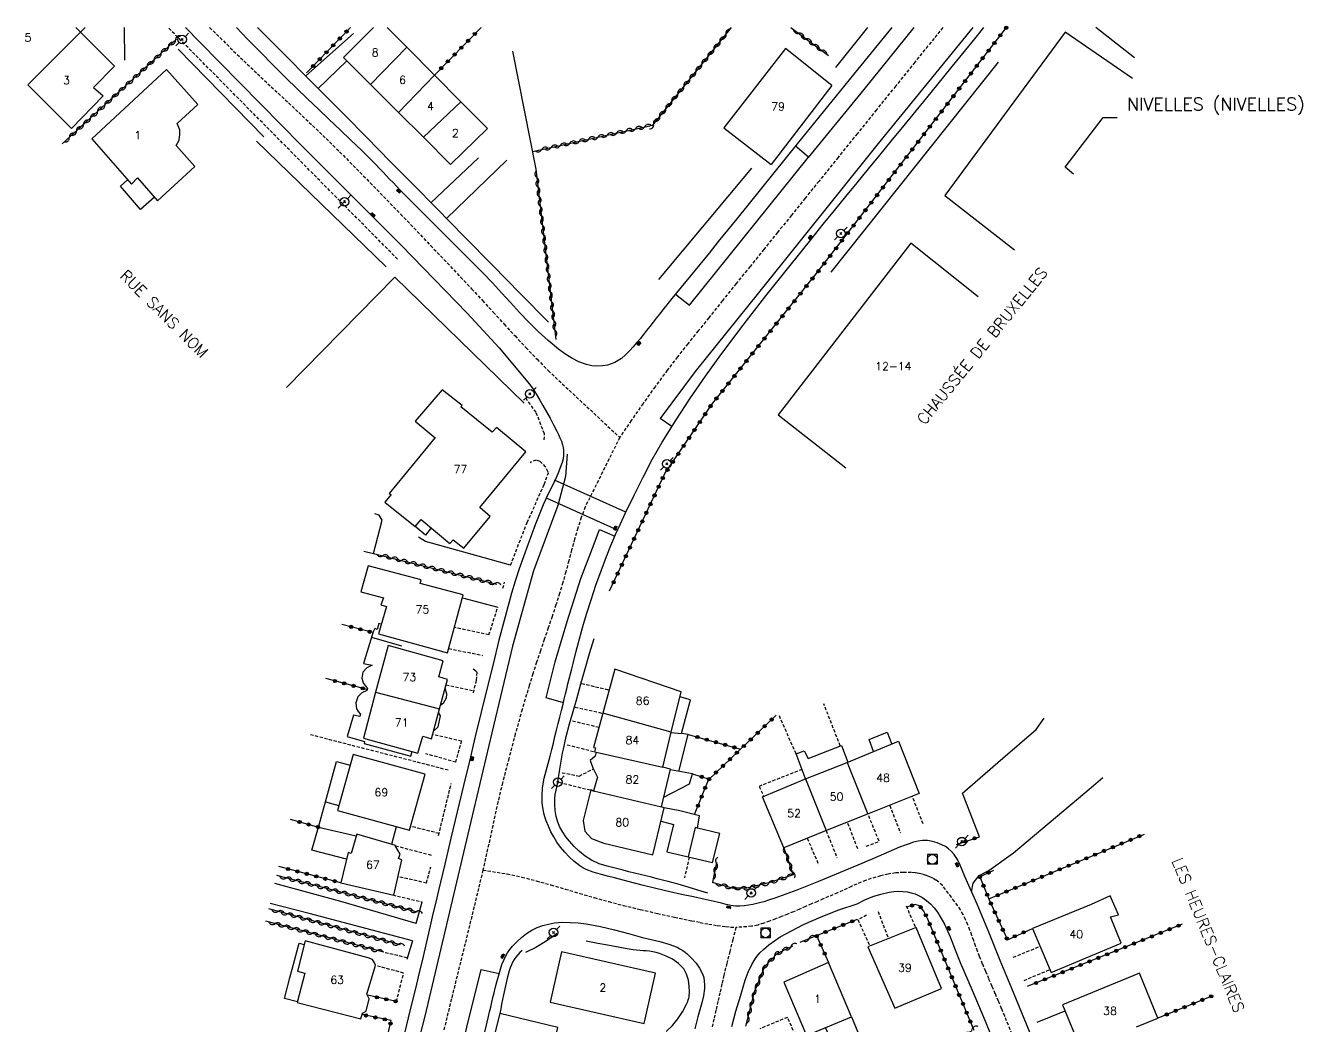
# Model space of a CAD drawing. Header units: millimetres. Extents: x 146998 to 148001, y 143000 to 144001.
# Drawn here: x 147286.3 to 147485.8, y 143844 to 144000.3 of the extents above; entities that cross this region are included whole.
import ezdxf
from ezdxf.enums import TextEntityAlignment as Align

# ---------------------------------------------------------------- set-up
doc = ezdxf.new("R2010")
doc.units = ezdxf.units.MM
doc.linetypes.add('DASHED', pattern=[0.75, 0.5, -0.25])
doc.layers.get('0').update_dxf_attribs({"linetype": 'CONTINUOUS'})
for name, color, linetype in [('W0001', 6, 'DASHED'), ('W0006', 2, 'CONTINUOUS'), ('W0014', 7, 'CONTINUOUS'), ('W0017', 7, 'CONTINUOUS'), ('W0020', 2, 'CONTINUOUS'), ('W0021', 2, 'CONTINUOUS'), ('W0101', 7, 'CONTINUOUS'), ('W0104', 1, 'CONTINUOUS'), ('W0112', 1, 'DASHED'), ('W0300', 7, 'CONTINUOUS'), ('W0303', 7, 'CONTINUOUS'), ('W0310', 3, 'CONTINUOUS'), ('W0323', 7, 'CONTINUOUS'), ('W0333', 7, 'CONTINUOUS'), ('W0401', 7, 'CONTINUOUS'), ('W0420', 7, 'CONTINUOUS'), ('W0473', 7, 'CONTINUOUS'), ('W0980', 7, 'CONTINUOUS'), ('W0989', 7, 'CONTINUOUS'), ('W0991', 7, 'CONTINUOUS'), ('W1102', 7, 'CONTINUOUS')]:
    doc.layers.add(name, color=color, linetype=linetype)
doc.styles.get("Standard").update_dxf_attribs({"font": 'romans.shx', "width": 0.85})

# ---------------------------------------------------------------- blocks, each defined once
blk = doc.blocks.new('T473')
for p, q in [((-0.166667, 0.166667), (0.166667, -0.166667)), ((-0.166667, -0.166667), (0.166667, 0.166667)), ((0.500001, 0.500001), (1.000002, 1.000002)), ((-1.000002, -1.000002), (-0.500001, -0.500001))]:
    blk.add_line(p, q)
blk.add_ellipse((0, 0), major_axis=(0.471405, 0.471405), ratio=1, start_param=5.4977871438, end_param=11.780972451)
blk = doc.blocks.new('T401')
for p, q in [((-0.3, 0.3), (0, 0.3)), ((-0.3, -0.25), (-0.3, 0.3)), ((-0.3, 0.15), (0, 0.15)), ((-0.3, 0), (0, 0)), ((0, 0.3), (0, -0.25)), ((-0.3, -0.15), (0, -0.15)), ((-0.3, -0.25), (-0.3, -0.3)), ((-0.3, -0.3), (0, -0.3)), ((0, -0.3), (0, -0.25))]:
    blk.add_line(p, q)
blk = doc.blocks.new('T420')
for p, q in [((0.75, 0.75), (-0.75, 0.75)), ((-0.75, 0.75), (-0.75, -0.75)), ((0.75, 0.75), (0.75, -0.75)), ((0.75, -0.75), (-0.75, -0.75))]:
    blk.add_line(p, q)
blk.add_ellipse((0, 0), major_axis=(-0.53, 0.53), ratio=1, start_param=3.926991, end_param=10.210176)
blk = doc.blocks.new('t323o')
at = {"color": 0, "linetype": 'Continuous'}
for radius in [0.25, 0.15]:
    blk.add_circle((0, 0), radius, dxfattribs=at)
blk = doc.blocks.new('t310o')
at = {"color": 0, "linetype": 'Continuous'}
for centre, start, end in [((-0.5, 0.38), 216.8699, 323.1304), ((0.5, -0.37), 36.8699, 143.1303)]:
    blk.add_arc(centre, 0.625, start, end, dxfattribs=at)

msp = doc.modelspace()

# ---------------------------------------------------------------- linework, layer by layer
at = {"layer": 'W0001'}
for points in [[(147315.08, 144000), (147318.29, 143996.85), (147320.41, 143994.8), (147322.55, 143992.77), (147324.7, 143990.75), (147326.86, 143988.73), (147329.01, 143986.72), (147331.16, 143984.69), (147333.28, 143982.65), (147335.39, 143980.58), (147340.18, 143975.76), (147344.91, 143970.87), (147349.6, 143965.95), (147354.29, 143961.02), (147356, 143959.2), (147357.71, 143957.36), (147359.4, 143955.52), (147361.09, 143953.67), (147362.79, 143951.83), (147364.5, 143950), (147366.23, 143948.19), (147367.99, 143946.41), (147379.15, 143935.97)], [(147429.63, 144000), (147428.26, 143998.3), (147425.27, 143994.58), (147422.27, 143990.87), (147419.27, 143987.15), (147416.28, 143983.44), (147413.28, 143979.72), (147410.29, 143976.01), (147408.13, 143973.34), (147405.98, 143970.67), (147403.82, 143968.01), (147401.67, 143965.34), (147399.51, 143962.68), (147397.36, 143960.01), (147395.21, 143957.34), (147393.07, 143954.66), (147391.43, 143952.63), (147389.8, 143950.6), (147388.18, 143948.56), (147386.59, 143946.49), (147384.68, 143943.9), (147382.8, 143941.28), (147380.96, 143938.64), (147379.15, 143935.97)], [(147379.15, 143935.97), (147373.76, 143925.13), (147373.15, 143923.47), (147372.6, 143921.8), (147372.1, 143920.11), (147371.64, 143918.4), (147371.19, 143916.7), (147370.73, 143915), (147370.26, 143913.31), (147369.76, 143911.62), (147369.18, 143909.82), (147368.59, 143908.02), (147367.98, 143906.23), (147367.37, 143904.44), (147366.76, 143902.65), (147366.16, 143900.86), (147365.58, 143899.06), (147365.02, 143897.25), (147363.9, 143893.47), (147362.84, 143889.67), (147361.82, 143885.85), (147360.84, 143882.03), (147360.31, 143879.82), (147359.8, 143877.61), (147359.32, 143875.39), (147358.84, 143873.17), (147357.77, 143868.4)], [(147357.77, 143868.4), (147357.08, 143865.52), (147356.39, 143862.64), (147355.69, 143859.76), (147354.98, 143856.89), (147354.27, 143854.02), (147353.56, 143851.14), (147352.85, 143848.27), (147352.15, 143845.39), (147351.68, 143843.45)], [(147357.77, 143868.4), (147361.54, 143867.82), (147363.84, 143867.3), (147366.12, 143866.72), (147368.39, 143866.09), (147370.65, 143865.44), (147372.9, 143864.77), (147375.16, 143864.11), (147377.43, 143863.48), (147379.71, 143862.89), (147382.37, 143862.25), (147385.04, 143861.63), (147387.72, 143861.05), (147390.4, 143860.5), (147391.72, 143860.23), (147393.05, 143859.96), (147394.39, 143859.74), (147395.74, 143859.58), (147397.32, 143859.43), (147396.83, 143857.57), (147396.35, 143855.71), (147395.88, 143853.84), (147395.42, 143851.98), (147395.1, 143850.61), (147394.79, 143849.24), (147394.48, 143847.87), (147394.17, 143846.5), (147393.87, 143845.13), (147393.57, 143843.75)], [(147440.45, 143842.77), (147439.31, 143845.59), (147438.83, 143846.75), (147438.34, 143847.92), (147437.84, 143849.08), (147437.34, 143850.24), (147436.84, 143851.4), (147436.35, 143852.57), (147435.86, 143853.73), (147435.37, 143854.9), (147435.05, 143855.72), (147434.75, 143856.55), (147434.46, 143857.38), (147434.17, 143858.21), (147433.87, 143859.04), (147433.55, 143859.86), (147433.19, 143860.67), (147432.8, 143861.47), (147432.39, 143862.17), (147431.94, 143862.85), (147431.46, 143863.51), (147430.97, 143864.16), (147430.52, 143864.77), (147430.06, 143865.39), (147429.56, 143865.98), (147429, 143866.52), (147428.54, 143866.85), (147428.05, 143867.13), (147427.54, 143867.37), (147427.02, 143867.58), (147426.45, 143867.76), (147425.88, 143867.89), (147425.3, 143867.99), (147424.71, 143868.04), (147423.49, 143868.04), (147422.28, 143867.95), (147421.08, 143867.78), (147419.89, 143867.52), (147417.58, 143866.79), (147415.35, 143865.86), (147413.16, 143864.85), (147410.96, 143863.89), (147410.03, 143863.5), (147409.1, 143863.11), (147408.17, 143862.7), (147407.24, 143862.3), (147406.31, 143861.9), (147405.37, 143861.51), (147404.43, 143861.14), (147403.48, 143860.78), (147402.57, 143860.44), (147401.65, 143860.11), (147400.71, 143859.82), (147399.75, 143859.62), (147397.32, 143859.43)]]:
    msp.add_lwpolyline(points, dxfattribs=at)
at = {"layer": 'W0006'}
for points in [[(147434.33, 144000), (147419.53, 143981.88), (147400.82, 143958.55), (147390.96, 143946.26), (147385.47, 143938.95)], [(147425.09, 144000), (147417.32, 143990.33), (147408.59, 143979.7)], [(147385.47, 143938.97), (147387.28, 143937.71)], [(147370.92, 143933.38), (147370.66, 143929.88), (147369.48, 143925.36), (147365.69, 143915.12), (147362.38, 143903.35), (147359.19, 143889.85), (147355.4, 143873.99), (147351.19, 143856.18), (147348.71, 143845.6), (147345.41, 143832.9), (147342.39, 143822.93), (147338.5, 143812.53), (147334.52, 143803.47), (147327.6, 143790.14), (147317.12, 143772.77), (147307.64, 143757.06), (147300.54, 143745.11), (147292.72, 143731.6)], [(147353.52, 143825.02), (147350.78, 143825.84), (147357.5, 143852.87)], [(147357.5, 143852.87), (147360.3, 143852.23)]]:
    msp.add_lwpolyline(points, dxfattribs=at)
at = {"layer": 'W0014'}
for points in [[(147311.29, 144000), (147313.51, 143997.75), (147316.69, 143994.53), (147319.86, 143991.31), (147323.03, 143988.08), (147326.21, 143984.86), (147329.39, 143981.65), (147332.57, 143978.43), (147334.13, 143976.87), (147335.69, 143975.32), (147337.26, 143973.77), (147338.82, 143972.22), (147340.39, 143970.66), (147341.94, 143969.1), (147343.49, 143967.53), (147345.03, 143965.95), (147350.16, 143960.67), (147355.32, 143955.4), (147360.34, 143949.98), (147365.05, 143944.29), (147365.62, 143943.49), (147366.16, 143942.66), (147366.66, 143941.82), (147367.16, 143940.97), (147367.73, 143939.98), (147368.28, 143938.98), (147368.81, 143937.97), (147369.32, 143936.95), (147369.57, 143936.43), (147369.82, 143935.91), (147370.05, 143935.37), (147370.22, 143934.82), (147370.31, 143934.42), (147370.37, 143934.02), (147370.39, 143933.62), (147370.38, 143933.22), (147370.29, 143932.64), (147370.14, 143932.08), (147369.95, 143931.53), (147369.75, 143930.98), (147369.47, 143930.27), (147369.17, 143929.58), (147368.84, 143928.89), (147368.51, 143928.2), (147368.17, 143927.52), (147367.83, 143926.84), (147367.51, 143926.15), (147367.2, 143925.45), (147366.56, 143923.9), (147365.94, 143922.33), (147365.35, 143920.76), (147364.77, 143919.18), (147364.11, 143917.31), (147363.46, 143915.43), (147362.84, 143913.55), (147362.26, 143911.65), (147361.23, 143907.98), (147360.27, 143904.29), (147359.36, 143900.58), (147358.44, 143896.89), (147357.5, 143893.07), (147356.58, 143889.25), (147355.66, 143885.43), (147354.75, 143881.6), (147353.76, 143877.51), (147352.78, 143873.41), (147351.8, 143869.31), (147350.83, 143865.21), (147350.4, 143863.38), (147349.97, 143861.55), (147349.55, 143859.72), (147349.12, 143857.88), (147348.69, 143856.05), (147348.26, 143854.22), (147347.83, 143852.39), (147347.39, 143850.56), (147346.12, 143845.31), (147344.84, 143840.06)], [(147421.69, 144000), (147416.37, 143993.48), (147406.89, 143981.82), (147397.44, 143970.12), (147396, 143968.34), (147394.56, 143966.56), (147393.11, 143964.78), (147391.66, 143963.01), (147390.21, 143961.23), (147388.76, 143959.46), (147387.32, 143957.68), (147385.88, 143955.89), (147385.37, 143955.25), (147384.86, 143954.61), (147384.36, 143953.96), (147383.86, 143953.31), (147383.36, 143952.67), (147382.85, 143952.03), (147382.33, 143951.39), (147381.79, 143950.77), (147381.24, 143950.13), (147380.67, 143949.48), (147380.07, 143948.86), (147379.41, 143948.31), (147378.91, 143947.98), (147378.39, 143947.69), (147377.84, 143947.45), (147377.26, 143947.28), (147376.44, 143947.15), (147375.6, 143947.12), (147374.77, 143947.18), (147373.96, 143947.35), (147372.76, 143947.77), (147371.65, 143948.35), (147370.59, 143949.04), (147369.59, 143949.77), (147367.96, 143951.09), (147366.41, 143952.5), (147364.93, 143953.97), (147363.49, 143955.5), (147362.1, 143957.04), (147360.7, 143958.58), (147359.29, 143960.11), (147357.84, 143961.61), (147356.22, 143963.24), (147354.58, 143964.87), (147352.95, 143966.49), (147351.31, 143968.12), (147349.68, 143969.75), (147348.05, 143971.38), (147346.43, 143973.01), (147344.81, 143974.66), (147344.27, 143975.22), (147343.73, 143975.78), (147343.2, 143976.34), (147342.66, 143976.91), (147342.13, 143977.47), (147341.59, 143978.03), (147341.05, 143978.59), (147340.5, 143979.15), (147338.84, 143980.79), (147337.16, 143982.41), (147335.47, 143984.02), (147333.77, 143985.63), (147332.07, 143987.23), (147330.37, 143988.84), (147328.69, 143990.46), (147327.02, 143992.1), (147325, 143994.11), (147323, 143996.15), (147321.01, 143998.19), (147319.26, 144000)], [(147368, 143953.98), (147363.63, 143958.43), (147359.26, 143962.87), (147354.89, 143967.31), (147350.52, 143971.76), (147346.91, 143975.42), (147343.31, 143979.08), (147339.7, 143982.75), (147336.08, 143986.4), (147333.95, 143988.55), (147331.82, 143990.7), (147329.69, 143992.84), (147327.56, 143994.98), (147325.43, 143997.12), (147323.29, 143999.27), (147322.56, 144000)], [(147369.33, 143872.77), (147368.84, 143873.57), (147368.41, 143874.4), (147368.01, 143875.25), (147367.67, 143876.12), (147367.47, 143876.71), (147367.31, 143877.3), (147367.18, 143877.9), (147367.09, 143878.51), (147367.06, 143878.89), (147367.04, 143879.28), (147367.03, 143879.66), (147367.03, 143880.05), (147367.05, 143880.43), (147367.07, 143880.82), (147367.11, 143881.2), (147367.15, 143881.58), (147367.36, 143882.75), (147367.65, 143883.91), (147367.97, 143885.06), (147368.28, 143886.2), (147368.53, 143887.22), (147368.78, 143888.24), (147369.03, 143889.25), (147369.29, 143890.26), (147369.54, 143891.28), (147369.79, 143892.29), (147370.05, 143893.31), (147370.3, 143894.32), (147370.49, 143895.11), (147370.69, 143895.91), (147370.88, 143896.7), (147371.07, 143897.49), (147371.26, 143898.28), (147371.46, 143899.07), (147371.66, 143899.86), (147371.86, 143900.65), (147372.36, 143902.58), (147372.86, 143904.51), (147373.38, 143906.44), (147373.94, 143908.35), (147374.67, 143910.63), (147375.43, 143912.9), (147376.24, 143915.16), (147377.09, 143917.4), (147377.78, 143919.11), (147378.51, 143920.82), (147379.26, 143922.5), (147380.04, 143924.18), (147381.4, 143926.98), (147382.79, 143929.77), (147384.24, 143932.53), (147385.79, 143935.24), (147387.95, 143938.74), (147390.22, 143942.17), (147392.57, 143945.54), (147394.96, 143948.88), (147398.42, 143953.52), (147401.98, 143958.07), (147405.59, 143962.58), (147409.21, 143967.09), (147410.96, 143969.27), (147412.72, 143971.44), (147414.49, 143973.6), (147416.27, 143975.76), (147418.04, 143977.92), (147419.82, 143980.08), (147421.59, 143982.24), (147423.36, 143984.4), (147427.13, 143989.02), (147430.9, 143993.63), (147434.66, 143998.25), (147436.07, 144000)], [(147392.92, 143864.81), (147391.38, 143865.28), (147389.83, 143865.74), (147388.28, 143866.18), (147386.73, 143866.61), (147385.85, 143866.84), (147384.98, 143867.06), (147384.1, 143867.27), (147383.22, 143867.48), (147382.34, 143867.69), (147381.46, 143867.91), (147380.59, 143868.13), (147379.71, 143868.37), (147378.46, 143868.69), (147377.19, 143869), (147375.93, 143869.39), (147374.73, 143869.94), (147373.76, 143870.56), (147372.87, 143871.28), (147372.05, 143872.08), (147371.28, 143872.93), (147370.74, 143873.6), (147370.24, 143874.32), (147369.8, 143875.08), (147369.46, 143875.89), (147369.22, 143876.78), (147369.08, 143877.7), (147369.03, 143878.62), (147369.03, 143879.54), (147369.09, 143880.22), (147369.21, 143880.9), (147369.36, 143881.56), (147369.5, 143882.23), (147369.6, 143882.87), (147369.7, 143883.5), (147369.8, 143884.14), (147369.9, 143884.77), (147370, 143885.41), (147370.11, 143886.04), (147370.22, 143886.67), (147370.35, 143887.3), (147370.81, 143889.28), (147371.33, 143891.23), (147371.88, 143893.19), (147372.43, 143895.14), (147373.09, 143897.5), (147373.76, 143899.86), (147374.45, 143902.22), (147375.15, 143904.58)], [(147443.53, 143842.32), (147441.97, 143846.1), (147440.4, 143849.89), (147438.6, 143854.28), (147436.81, 143858.68), (147434.99, 143863.07), (147433.08, 143867.42), (147432.72, 143868.29), (147432.36, 143869.17), (147431.95, 143870.04), (147431.42, 143870.84), (147431, 143871.3), (147430.54, 143871.71), (147430.03, 143872.07), (147429.49, 143872.37), (147428.77, 143872.66), (147428.02, 143872.88), (147427.25, 143873), (147426.47, 143873.03), (147425.76, 143872.94), (147425.07, 143872.75), (147424.4, 143872.51), (147423.74, 143872.27), (147422.88, 143871.96), (147422.03, 143871.62), (147421.19, 143871.27), (147420.35, 143870.9), (147419.51, 143870.53), (147418.68, 143870.15), (147417.84, 143869.79), (147417, 143869.43), (147413.61, 143868.03), (147410.23, 143866.62), (147406.83, 143865.26), (147403.38, 143864.01), (147402.53, 143863.73), (147401.68, 143863.46), (147400.81, 143863.23), (147399.93, 143863.04), (147399.26, 143862.92), (147398.59, 143862.83), (147397.91, 143862.78), (147397.23, 143862.79), (147396.49, 143862.88), (147395.78, 143863.04), (147395.07, 143863.24), (147394.36, 143863.41), (147392.51, 143863.81), (147390.67, 143864.2), (147388.82, 143864.61), (147386.98, 143865.03), (147384.81, 143865.54), (147382.64, 143866.07), (147380.48, 143866.62), (147378.32, 143867.19), (147377.22, 143867.47), (147376.11, 143867.75), (147375, 143868.07), (147373.93, 143868.5), (147373.41, 143868.77), (147372.91, 143869.08), (147372.43, 143869.42), (147371.97, 143869.8), (147371.24, 143870.47), (147370.55, 143871.2), (147369.91, 143871.96), (147369.33, 143872.77)], [(147416.27, 143863.12), (147417.46, 143863.73), (147418.69, 143864.25), (147419.96, 143864.65), (147421.26, 143864.95), (147421.97, 143865.05), (147422.69, 143865.09), (147423.41, 143865.06), (147424.12, 143864.98), (147424.71, 143864.85), (147425.29, 143864.67), (147425.84, 143864.44), (147426.37, 143864.15), (147427.06, 143863.67), (147427.7, 143863.12), (147428.28, 143862.51), (147428.79, 143861.84), (147429.91, 143859.98), (147430.78, 143857.98), (147431.54, 143855.96), (147432.34, 143853.98), (147434.2, 143849.66), (147436.03, 143845.32), (147437.84, 143840.98)], [(147396.69, 143843.95), (147397.31, 143846.35), (147398, 143848.73), (147398.37, 143849.97), (147398.76, 143851.22), (147399.2, 143852.46), (147399.77, 143853.64), (147400.16, 143854.28), (147400.59, 143854.89), (147401.07, 143855.46), (147401.6, 143856), (147402.43, 143856.72), (147403.32, 143857.37), (147404.24, 143857.96), (147405.19, 143858.5), (147407.87, 143859.88), (147410.61, 143861.11), (147413.41, 143862.19), (147416.27, 143863.12)], [(147357.59, 143841.1), (147358.65, 143845.53), (147358.83, 143846.27), (147359, 143847.01), (147359.17, 143847.76), (147359.34, 143848.5), (147359.51, 143849.24), (147359.69, 143849.98), (147359.88, 143850.72), (147360.09, 143851.46), (147360.29, 143852.19), (147360.5, 143852.91), (147360.74, 143853.63), (147361.03, 143854.34), (147361.32, 143854.91), (147361.64, 143855.47), (147362, 143856), (147362.41, 143856.5), (147363.08, 143857.22), (147363.79, 143857.88), (147364.57, 143858.49), (147365.4, 143859.01), (147366.25, 143859.42), (147367.13, 143859.74), (147368.03, 143859.98), (147368.95, 143860.14), (147370.19, 143860.25), (147371.43, 143860.24), (147372.67, 143860.14), (147373.89, 143859.99), (147376.13, 143859.61), (147378.33, 143859.08), (147380.52, 143858.48), (147382.7, 143857.89), (147384.06, 143857.56), (147385.44, 143857.24), (147386.8, 143856.85), (147388.12, 143856.34), (147388.56, 143856.12), (147388.99, 143855.86), (147389.39, 143855.58), (147389.76, 143855.26), (147390.44, 143854.59), (147391.08, 143853.87), (147391.64, 143853.08), (147392.08, 143852.21), (147392.27, 143851.65), (147392.36, 143851.06), (147392.39, 143850.47), (147392.38, 143849.89), (147392.24, 143848.76), (147391.98, 143847.66), (147391.66, 143846.57), (147391.37, 143845.49), (147390.9, 143843.6)], [(147363.91, 143855.83), (147363.55, 143855.52), (147363.22, 143855.19), (147362.91, 143854.82), (147362.64, 143854.43), (147362.41, 143854.02), (147362.22, 143853.58), (147362.05, 143853.13), (147361.9, 143852.67), (147361.63, 143851.75), (147361.41, 143850.81), (147361.21, 143849.86), (147361.01, 143848.92), (147360.85, 143848.19), (147360.7, 143847.46), (147360.55, 143846.74), (147360.41, 143846.01)]]:
    msp.add_lwpolyline(points, dxfattribs=at)
at = {"layer": 'W0017'}
for points in [[(147301.74, 144000), (147301.78, 143994.89)], [(147337.58, 143999.07), (147330.09, 143992.43)], [(147332.04, 143990.48), (147336.53, 143994.78)], [(147454.69, 143985.92), (147456.8, 143985.94), (147456.88, 143985.92)], [(147357.09, 143979.63), (147349.66, 143972.63)], [(147352.07, 143970.18), (147361.5, 143979.26)], [(147362.1, 143916.02), (147348.79, 143919.72), (147347.73, 143920.42)], [(147354.57, 143910.9), (147360.11, 143909.49)], [(147432.71, 143880.4), (147439.03, 143885.86), (147444.2, 143890.35), (147445.46, 143892.15)], [(147434.1, 143865), (147434.39, 143866.35), (147435.33, 143867.55), (147436.82, 143868.33), (147440.66, 143871.08), (147452.82, 143881.31), (147454.65, 143882.88)], [(147435.35, 143873.61), (147432.7, 143880.4)], [(147347.34, 143860.06), (147335.58, 143863.5), (147325.27, 143866.33)], [(147346.76, 143857.36), (147330.65, 143861.62), (147324.52, 143863.19)], [(147444.4, 143844.63), (147448.74, 143846.42)]]:
    msp.add_lwpolyline(points, dxfattribs=at)
at = {"layer": 'W0020'}
for points in [[(147380.09, 143924.29), (147368.98, 143929.29)], [(147367.68, 143926.56), (147378.74, 143921.52)]]:
    msp.add_lwpolyline(points, dxfattribs=at)
at = {"layer": 'W0021'}
for points in [[(147387.88, 143958.36), (147390.07, 143956.63), (147408.63, 143979.77), (147406.57, 143981.51)], [(147370.35, 143894.52), (147367.66, 143895.33), (147369.09, 143900.92), (147370.93, 143907.21), (147373.07, 143913.93), (147375.14, 143919.36), (147375.97, 143921.58)], [(147375.97, 143921.58), (147378.39, 143920.53)]]:
    msp.add_lwpolyline(points, dxfattribs=at)
at = {"layer": 'W0101'}
for points in [[(147294.17, 144000), (147294.9, 143999.27)], [(147294.9, 143999.27), (147300.22, 143993.96)], [(147340.66, 144000), (147336.01, 143995.3)], [(147345.89, 143996.92), (147342.84, 144000)], [(147350.21, 143992.56), (147345.89, 143996.92)], [(147412.28, 143990.93), (147405.04, 143996.7), (147395.44, 143984.35), (147402.8, 143978.63)], [(147336.01, 143995.3), (147340.21, 143991.11)], [(147300.22, 143993.96), (147296.94, 143990.61), (147298.44, 143989.32), (147293.49, 143984.24), (147291.97, 143985.72), (147286.68, 143991.06)], [(147354.35, 143988.39), (147350.21, 143992.56)], [(147340.21, 143991.11), (147344.6, 143986.72)], [(147412.28, 143990.93), (147402.8, 143978.63)], [(147348.48, 143982.85), (147352.73, 143978.61), (147358.49, 143984.21), (147354.35, 143988.39)], [(147344.6, 143986.72), (147348.48, 143982.85)], [(147435.16, 143957.92), (147424.64, 143966.31), (147403.89, 143939.48), (147414.47, 143931.24)], [(147351.55, 143901.1), (147342.95, 143903.49), (147341.01, 143896.21)], [(147351, 143893.59), (147352.24, 143898.19), (147350.87, 143898.56), (147351.55, 143901.1)], [(147388.73, 143896.24), (147378.4, 143899.78), (147376.53, 143892.92)], [(147341.01, 143896.21), (147339.1, 143889.02), (147347.6, 143886.66), (147348.39, 143889.3), (147349.74, 143888.89), (147351, 143893.59)], [(147387.2, 143889.92), (147388.73, 143896.24)], [(147376.53, 143892.92), (147375.06, 143887.56), (147375.35, 143887.48), (147375.21, 143886.89), (147375.46, 143886.83)], [(147385.87, 143884.46), (147387.2, 143889.92)], [(147414.68, 143885.22), (147422.7, 143888.52), (147425.94, 143880.37)], [(147375.46, 143886.83), (147375.29, 143886.19), (147374.52, 143885.54), (147374.95, 143884.38), (147375.67, 143882.93), (147375.03, 143880.8)], [(147408.18, 143882.64), (147414.68, 143885.22)], [(147385.67, 143878.27), (147387.09, 143884.17), (147385.87, 143884.46)], [(147411.3, 143874.52), (147404.82, 143871.89), (147401.44, 143879.86), (147408.18, 143882.64)], [(147375.03, 143880.8), (147375.04, 143880.8), (147374.63, 143880.95), (147373.46, 143876.14), (147373.7, 143874.49), (147374.72, 143873.36), (147376.69, 143872.61), (147384.34, 143870.77), (147386.12, 143878.1), (147385.67, 143878.27)], [(147425.94, 143880.37), (147417.88, 143877.11)], [(147417.88, 143877.11), (147411.3, 143874.52)], [(147460.39, 143852.32), (147448.36, 143847.34), (147451.17, 143840.52), (147451.29, 143840.62), (147451.29, 143840.62)], [(147459.91, 143843.92), (147459.91, 143843.94), (147463.24, 143845.29), (147460.39, 143852.32)], [(147360.41, 143846.01), (147358.84, 143839.87)], [(147366.99, 143838), (147368, 143837.76), (147369.49, 143843.82), (147360.41, 143846.01)]]:
    msp.add_lwpolyline(points, dxfattribs=at)
for points in [[(147308.33, 143993.42), (147296.66, 143982.63), (147302.85, 143975.51), (147303.82, 143976.53), (147306.95, 143972.94), (147312.75, 143978.28), (147309.86, 143981.55), (147310.3, 143982.43), (147310.43, 143983.29), (147310.4, 143984.02), (147310.01, 143985.01), (147313.21, 143987.97)], [(147364.5, 143933.73), (147359.88, 143937.54), (147359.24, 143936.8), (147354.35, 143940.74), (147354.51, 143940.96), (147351.4, 143943.42), (147347.19, 143938.5), (147350.29, 143935.93), (147350.29, 143935.94), (147343.15, 143927.24), (147343.44, 143927.03), (147343.43, 143927.04), (147342.43, 143925.86), (147347.17, 143922.05), (147348.14, 143923.16), (147352.62, 143919.4), (147353.12, 143919.98), (147354.79, 143918.66), (147358.91, 143923.63), (147357.27, 143925.01)], [(147354.71, 143911.41), (147347.96, 143913.15), (147348.12, 143913.74), (147339.87, 143915.9), (147338.69, 143911.85), (147342.22, 143910.9), (147341.85, 143909.83), (147342.69, 143909.58), (147341.47, 143905.29), (147352.26, 143902.34)], [(147348.75, 143883.4), (147337.51, 143886.45), (147335.03, 143877.69), (147346.33, 143874.66)], [(147344.13, 143872.26), (147338.06, 143873.99), (147337.21, 143870.98), (147336.7, 143871.13), (147335.58, 143866.41), (147343.85, 143864.48), (147345.11, 143870), (147344.6, 143870.21), (147344.83, 143870.87), (147344.12, 143872.13)], [(147443.63, 143859.29), (147446.55, 143852.39), (147457.51, 143856.98), (147455.84, 143861.08), (147455.85, 143861.08), (147457.07, 143861.39), (147455.79, 143864.38), (147452.84, 143863.04)], [(147425.46, 143859.43), (147417.92, 143856.4), (147422.14, 143846.86), (147429.43, 143849.92)], [(147338.72, 143845.19), (147338.98, 143846.08), (147339.53, 143846.35), (147340.02, 143848.28), (147339.66, 143849), (147340.84, 143853), (147340.99, 143853.54), (147340.85, 143853.94), (147340.51, 143854.45), (147339.86, 143854.71), (147330, 143857.33), (147328.78, 143852.64), (147329.93, 143852.3), (147328.77, 143847.71)], [(147368.28, 143847.77), (147382.95, 143844.44), (147384.74, 143852.31), (147370.06, 143855.64), (147368.28, 143847.77)], [(147411.79, 143853.98), (147404.77, 143850.91), (147408.36, 143842.57), (147415.39, 143845.47)]]:
    msp.add_lwpolyline(points, close=True, dxfattribs=at)
at = {"layer": 'W0104'}
for points in [[(147306.46, 143973.49), (147304.28, 143971.58), (147301.13, 143975.21), (147302.25, 143976.2)], [(147340.68, 143917.86), (147342.03, 143923.03), (147341.56, 143923.85), (147340.91, 143924.02)], [(147349.71, 143921.84), (147348.81, 143920.71), (147347.12, 143922.12), (147347.17, 143922.05)], [(147339.17, 143918.22), (147340.68, 143917.86)], [(147341.9, 143906.81), (147341.53, 143906.94), (147341.27, 143905.97), (147340.87, 143906.12), (147340.61, 143905.62)], [(147340.61, 143905.62), (147339.12, 143900.69), (147340.45, 143900.42), (147339.64, 143899.99), (147339.02, 143899.29), (147338.87, 143898.4), (147339.08, 143897.65), (147339.51, 143897.02), (147339.76, 143896.8), (147339.65, 143896.43), (147338.86, 143896.1), (147338.25, 143895.45), (147337.91, 143894.52), (147338.01, 143893.59), (147338.3, 143893.16), (147338.67, 143892.77), (147338.56, 143892.39), (147337.56, 143892.6), (147336.59, 143889.27), (147339.29, 143888.51), (147339.2, 143888.18), (147346.51, 143886.21), (147346.71, 143886.91)], [(147340.35, 143904.78), (147345.07, 143903.44)], [(147351.15, 143894.14), (147351.68, 143894.6), (147352.08, 143895.31), (147352.15, 143895.87), (147351.88, 143896.84)], [(147388.37, 143883.82), (147389.86, 143889.58), (147388.78, 143889.72), (147390.2, 143895), (147388.55, 143895.47)], [(147350.07, 143890.12), (147350.76, 143890.8), (147351.14, 143892.51), (147350.85, 143893.04)], [(147387.19, 143889.9), (147388.78, 143889.72)], [(147418.79, 143886.91), (147418.11, 143888.8), (147420.94, 143889.95), (147421.67, 143888.09)], [(147408.31, 143882.37), (147406.7, 143886.55), (147407.98, 143887.04), (147408.59, 143885.81), (147413.8, 143887.87), (147414.8, 143885.27)], [(147336.45, 143870.09), (147331.06, 143871.51), (147332.07, 143875.1), (147333.16, 143879.07), (147334.92, 143885.34), (147337.04, 143884.77)], [(147386.04, 143879.8), (147390.07, 143881.89), (147390.54, 143883.41), (147387.07, 143884.07)], [(147333.16, 143879.07), (147335.26, 143878.5)], [(147385.62, 143876.06), (147387.54, 143875.54), (147386.53, 143871.27), (147393.66, 143869.58), (147394.81, 143874.13), (147391.3, 143874.96), (147391.63, 143876.88), (147388.55, 143877.63), (147386.12, 143878.1)], [(147332.07, 143875.1), (147337.99, 143873.75)], [(147343.55, 143872.43), (147344.3, 143875.2)], [(147391.3, 143874.96), (147390.93, 143875.04), (147389.87, 143870.48)], [(147328.8, 143847.83), (147326.77, 143848.32), (147327.6, 143851.59), (147329.05, 143856.98), (147329.86, 143856.76)], [(147415.39, 143845.47), (147416.84, 143841.93), (147412.96, 143840.18), (147411.31, 143843.79)]]:
    msp.add_lwpolyline(points, dxfattribs=at)
at = {"layer": 'W0112'}
for points in [[(147344.43, 143963.83), (147308.59, 144000)], [(147367.37, 143935.59), (147367.38, 143936.52), (147366.84, 143937.96), (147366.08, 143939.9), (147364.52, 143942.04)], [(147362.1, 143916.02), (147364.68, 143922.7), (147367.37, 143928.65), (147368, 143930.45), (147367.94, 143930.64), (147367.58, 143931.37), (147366.71, 143932.24), (147366.08, 143932.41), (147365.38, 143932.18), (147365.16, 143931.99)], [(147360.87, 143912.41), (147361.17, 143913.37)], [(147358.71, 143905.14), (147360.11, 143909.49)], [(147358.71, 143905.14), (147353.33, 143906.31)], [(147352.44, 143903.02), (147357.71, 143901.93)], [(147356.3, 143896.08), (147356.77, 143898.07), (147356.88, 143899.27), (147356.66, 143899.47), (147356.12, 143899.85)], [(147352.01, 143897.33), (147356.37, 143896.38)], [(147373.19, 143897.55), (147377.52, 143896.53)], [(147372.18, 143893.87), (147376.52, 143892.89)], [(147406.7, 143886.55), (147404.08, 143892.53)], [(147413.62, 143887.79), (147411.03, 143894.39)], [(147371.76, 143891.72), (147375.92, 143890.71)], [(147352.37, 143884), (147330.83, 143889.53)], [(147354.44, 143888.54), (147349.92, 143889.56)], [(147353.54, 143885.24), (147354.48, 143888.7)], [(147353.54, 143885.24), (147348.86, 143886.58)], [(147370.94, 143887.97), (147375.25, 143886.88)], [(147370.16, 143883.61), (147372.84, 143883.09), (147375.02, 143884.22)], [(147407.64, 143884.12), (147400.93, 143881.48), (147401.62, 143879.93)], [(147350.85, 143873.82), (147352.83, 143881.92)], [(147369.7, 143882.11), (147375.21, 143880.75)], [(147426.56, 143875.61), (147424.87, 143879.94)], [(147419.67, 143872.93), (147417.8, 143877.48)], [(147421.34, 143878.51), (147423, 143874.2)], [(147350.92, 143874.12), (147346.49, 143875.23)], [(147411.4, 143874.56), (147413.13, 143870.29)], [(147416.34, 143871.73), (147414.74, 143875.88)], [(147408.45, 143873.37), (147410.23, 143869.23)], [(147417.67, 143872.15), (147419.79, 143872.89)], [(147344.12, 143872.2), (147349.89, 143870.69)], [(147348.96, 143866.38), (147349.63, 143868.93)], [(147390.02, 143870.44), (147389.26, 143867.18)], [(147348.96, 143866.38), (147344.51, 143867.35)], [(147343.69, 143864.52), (147348.3, 143863.42)], [(147423.89, 143862.81), (147425.41, 143859.41)], [(147417.72, 143861.34), (147416.37, 143860.67)], [(147416.38, 143860.67), (147418.22, 143856.52)], [(147419.51, 143861.95), (147421.14, 143857.69)], [(147345.93, 143854.7), (147342.28, 143855.56)], [(147440.65, 143854.78), (147444.82, 143856.49)], [(147345.39, 143852.32), (147340.98, 143853.49)], [(147442.34, 143851.18), (147446.35, 143852.86)], [(147344.27, 143847.88), (147345.39, 143852.32)], [(147400.39, 143840.25), (147406.58, 143842.65), (147405.35, 143845.4), (147401.05, 143843.62)]]:
    msp.add_lwpolyline(points, dxfattribs=at)
at = {"layer": 'W0300'}
for points in [[(147417.87, 144000), (147412.85, 143993.73)], [(147459.61, 143995.29), (147453.53, 144000)], [(147362.4, 143996.32), (147366.04, 143977.87)], [(147438.29, 143994.57), (147412.13, 143961.77)], [(147399.73, 143978.03), (147385.23, 143960.62)], [(147369.32, 143858.48), (147368.65, 143857.99), (147367.96, 143857.51), (147367.25, 143857.06), (147366.54, 143856.63), (147366.02, 143856.33), (147365.5, 143856.05), (147364.97, 143855.79), (147364.44, 143855.53)], [(147386.42, 143843.2), (147387.38, 143844.13), (147388.24, 143845.15), (147388.98, 143846.26), (147389.6, 143847.44), (147389.7, 143847.67), (147389.79, 143847.9), (147389.87, 143848.13), (147389.93, 143848.38), (147389.98, 143848.62), (147390.01, 143848.87), (147390.03, 143849.12), (147390.04, 143849.36), (147390, 143850.29), (147389.88, 143851.22), (147389.61, 143852.13), (147389.15, 143852.97), (147388.36, 143853.82), (147387.41, 143854.47), (147386.39, 143854.97), (147385.35, 143855.37), (147384.85, 143855.53), (147384.34, 143855.64), (147383.82, 143855.72), (147383.3, 143855.77), (147382.79, 143855.81), (147382.27, 143855.84), (147381.76, 143855.89), (147381.24, 143855.96), (147379.41, 143856.28), (147377.58, 143856.6), (147375.75, 143856.95), (147373.93, 143857.32)]]:
    msp.add_lwpolyline(points, dxfattribs=at)
at = {"layer": 'W0303'}
for points in [[(147310.17, 143996.63), (147323.54, 143982.94)], [(147342.68, 143962.63), (147322.41, 143982.24)], [(147364.2, 143941.35), (147343.99, 143961.03), (147327.07, 143943.77)]]:
    msp.add_lwpolyline(points, dxfattribs=at)
at = {"layer": 'W0310'}
for points in [[(147295.64, 144000), (147294.9, 143999.27)], [(147365.5, 143980.61), (147384.3, 143984.77), (147396.61, 144000)], [(147405.91, 144000), (147411.77, 143995.63)], [(147309.9, 143998.17), (147292.04, 143981.81)], [(147366.04, 143977.87), (147369.19, 143951.25)], [(147340.68, 143917.86), (147359.95, 143913.06)], [(147404.82, 143871.89), (147406.27, 143867.68), (147402.47, 143866.39), (147399.03, 143865.57), (147396.72, 143865.6), (147393.67, 143866.48)], [(147393.68, 143866.49), (147394.32, 143869.57)], [(147347.58, 143861.84), (147325.57, 143867.56)], [(147344.91, 143856.71), (147324.32, 143862.34)], [(147342.29, 143855.56), (147323.86, 143860.42)], [(147407.36, 143857.15), (147409.9, 143858.18)], [(147398.87, 143844.02), (147400.28, 143849.56), (147401.85, 143853.35), (147403.76, 143855.36), (147405.11, 143856.06), (147406.18, 143856.56)]]:
    msp.add_lwpolyline(points, dxfattribs=at)
at = {"layer": 'W0323'}
for points in [[(147330.22, 143992.9), (147337.08, 144000)], [(147357.5, 144000), (147350.21, 143992.57)], [(147377.56, 143912), (147386.2, 143930.32), (147393.63, 143941.27), (147410.07, 143961.78), (147439.57, 144000)], [(147340.57, 143905.49), (147335.74, 143906.77)], [(147339.7, 143896.6), (147333.21, 143898.33)], [(147390.84, 143877.07), (147393, 143882.5), (147403.62, 143892.61)], [(147389.86, 143889.58), (147398.04, 143887.29)], [(147390.54, 143883.41), (147393.13, 143882.62)], [(147327.67, 143876.33), (147332.07, 143875.1)], [(147431.76, 143872.42), (147435.35, 143873.61)], [(147436.83, 143863.9), (147461.15, 143874.03)], [(147335.58, 143866.41), (147325.9, 143868.96)], [(147437.54, 143868.36), (147435.43, 143867.33), (147436.88, 143863.77), (147439.72, 143857.53), (147443.63, 143859.29)], [(147434.51, 143843.36), (147427.27, 143860.73), (147426.66, 143861.99), (147426.46, 143862.24), (147425.99, 143862.84), (147425.3, 143863.02), (147423.98, 143862.6)], [(147409.9, 143858.18), (147416.29, 143860.71)], [(147467.01, 143859.93), (147442.8, 143850.22)], [(147409.9, 143858.18), (147411.79, 143853.98)], [(147344.27, 143847.88), (147339.74, 143848.84)], [(147471.65, 143848.72), (147463.24, 143845.29)], [(147341.64, 143837.12), (147343.45, 143844.89), (147338.91, 143845.82)]]:
    msp.add_lwpolyline(points, dxfattribs=at)
at = {"layer": 'W0333'}
for points in [[(147459.29, 143992.04), (147448.75, 143999.29), (147429.97, 143973.78), (147440.86, 143965.26)], [(147450.06, 143977.12), (147448.74, 143978.17), (147454.69, 143985.92)], [(147347.34, 143860.06), (147348.3, 143863.42)], [(147346.76, 143857.36), (147345.9, 143854.46)]]:
    msp.add_lwpolyline(points, dxfattribs=at)
at = {"layer": 'W1102'}
for points in [[(147294.9, 143999.27), (147286.68, 143991.06)], [(147345.89, 143996.92), (147340.21, 143991.11)], [(147350.21, 143992.56), (147344.6, 143986.72)], [(147348.48, 143982.85), (147354.35, 143988.39)], [(147341.01, 143896.21), (147351, 143893.59)], [(147387.2, 143889.92), (147376.53, 143892.92)], [(147375.46, 143886.83), (147385.87, 143884.46)], [(147414.68, 143885.22), (147417.94, 143877.14)], [(147408.2, 143882.65), (147411.4, 143874.56)], [(147375.04, 143880.8), (147385.67, 143878.27)]]:
    msp.add_lwpolyline(points, dxfattribs=at)

# ---------------------------------------------------------------- block references
at = {"layer": 'W0310'}
for p, rotation in [((147309.74, 143998.02), 222.4934448891925), ((147394.82, 143997.79), 51.07218364969352), ((147395.76, 143998.96), 51.07218364969352), ((147407.11, 143999.1), 323.3316974918627), ((147408.31, 143998.21), 323.3316974918627), ((147307.52, 143996), 222.4934448891925), ((147308.63, 143997.01), 222.4934448891925), ((147392.94, 143995.46), 51.07218364969352), ((147393.88, 143996.62), 51.07218364969352), ((147409.52, 143997.31), 323.3316974918627), ((147410.72, 143996.42), 323.3316974918627), ((147305.31, 143993.97), 222.4934448891925), ((147306.42, 143994.98), 222.4934448891925), ((147391.99, 143994.29), 51.07218364969352), ((147303.1, 143991.94), 222.4934448891925), ((147304.21, 143992.96), 222.4934448891925), ((147390.11, 143991.95), 51.07218364969352), ((147391.05, 143993.12), 51.07218364969352), ((147300.89, 143989.92), 222.4934448891925), ((147301.99, 143990.93), 222.4934448891925), ((147388.22, 143989.62), 51.07218364969352), ((147389.17, 143990.79), 51.07218364969352), ((147298.68, 143987.89), 222.4934448891925), ((147299.78, 143988.9), 222.4934448891925), ((147387.28, 143988.45), 51.07218364969352), ((147296.46, 143985.86), 222.4934448891925), ((147297.57, 143986.88), 222.4934448891925), ((147385.4, 143986.12), 51.07218364969352), ((147386.34, 143987.29), 51.07218364969352), ((147294.25, 143983.84), 222.4934448891925), ((147295.36, 143984.85), 222.4934448891925), ((147380.14, 143983.85), 12.45297700219914), ((147381.61, 143984.17), 12.45297700219914), ((147383.07, 143984.49), 12.45297700219914), ((147384.45, 143984.95), 51.07218364969352), ((147293.15, 143982.82), 222.4934448891925), ((147371.35, 143981.91), 12.45297700219914), ((147372.82, 143982.23), 12.45297700219914), ((147374.28, 143982.55), 12.45297700219914), ((147375.75, 143982.88), 12.45297700219914), ((147377.21, 143983.2), 12.45297700219914), ((147378.68, 143983.52), 12.45297700219914), ((147366.96, 143980.94), 12.45297700219914), ((147368.43, 143981.26), 12.45297700219914), ((147369.89, 143981.58), 12.45297700219914), ((147366.19, 143976.57), 276.7594113126173), ((147366.37, 143975.08), 276.7594113126173), ((147366.54, 143973.59), 276.7594113126173), ((147366.72, 143972.1), 276.7594113126173), ((147366.9, 143970.61), 276.7594113126173), ((147367.07, 143969.12), 276.7594113126173), ((147367.25, 143967.64), 276.7594113126173), ((147367.43, 143966.15), 276.7594113126173), ((147367.6, 143964.66), 276.7594113126173), ((147367.78, 143963.17), 276.7594113126173), ((147367.96, 143961.68), 276.7594113126173), ((147368.13, 143960.19), 276.7594113126173), ((147368.31, 143958.7), 276.7594113126173), ((147368.49, 143957.21), 276.7594113126173), ((147368.66, 143955.72), 276.7594113126173), ((147368.84, 143954.23), 276.7594113126173), ((147369.02, 143952.74), 276.7594113126173), ((147342.14, 143917.5), 346.02254438311), ((147343.59, 143917.13), 346.02254438311), ((147345.05, 143916.77), 346.02254438311), ((147346.5, 143916.41), 346.02254438311), ((147347.96, 143916.05), 346.02254438311), ((147349.41, 143915.69), 346.02254438311), ((147350.87, 143915.32), 346.02254438311), ((147352.33, 143914.96), 346.02254438311), ((147353.78, 143914.6), 346.02254438311), ((147355.24, 143914.24), 346.02254438311), ((147356.69, 143913.87), 346.02254438311), ((147358.15, 143913.51), 346.02254438311), ((147359.6, 143913.15), 346.02254438311), ((147405.14, 143870.96), 288.9669918783417), ((147405.63, 143869.54), 288.9669918783417), ((147393.99, 143867.96), 78.22948322073091), ((147394.29, 143869.43), 78.22948322073091), ((147406.12, 143868.12), 288.9669918783417), ((147327.02, 143867.18), 165.4429138021664), ((147328.47, 143866.8), 165.4429138021664), ((147329.92, 143866.43), 165.4429138021664), ((147395.11, 143866.07), 163.7990425996434), ((147402.45, 143866.38), 193.4119942751306), ((147403.87, 143866.86), 198.7420649900535), ((147405.29, 143867.34), 198.7420649900535), ((147331.38, 143866.05), 165.4429138021664), ((147332.83, 143865.67), 165.4429138021664), ((147334.28, 143865.3), 165.4429138021664), ((147335.73, 143864.92), 165.4429138021664), ((147337.18, 143864.54), 165.4429138021664), ((147338.63, 143864.16), 165.4429138021664), ((147396.55, 143865.65), 163.7990425996434), ((147398.05, 143865.58), 179.1560157692495), ((147399.53, 143865.69), 193.4119942751306), ((147400.99, 143866.03), 193.4119942751306), ((147340.09, 143863.79), 165.4429138021664), ((147341.54, 143863.41), 165.4429138021664), ((147342.99, 143863.03), 165.4429138021664), ((147344.44, 143862.66), 165.4429138021664), ((147345.89, 143862.28), 165.4429138021664), ((147325.77, 143861.95), 164.6948824260353), ((147327.21, 143861.55), 164.6948824260353), ((147328.66, 143861.16), 164.6948824260353), ((147330.11, 143860.76), 164.6948824260353), ((147331.55, 143860.36), 164.6948824260353), ((147347.35, 143861.9), 165.4429138021664), ((147325.31, 143860.04), 165.2338094205626), ((147326.76, 143859.66), 165.2338094205626), ((147328.21, 143859.28), 165.2338094205626), ((147329.66, 143858.89), 165.2338094205626), ((147331.11, 143858.51), 165.2338094205626), ((147332.56, 143858.13), 165.2338094205626), ((147333, 143859.97), 164.6948824260353), ((147334.45, 143859.57), 164.6948824260353), ((147335.89, 143859.18), 164.6948824260353), ((147337.34, 143858.78), 164.6948824260353), ((147338.79, 143858.38), 164.6948824260353), ((147334.01, 143857.75), 165.2338094205626), ((147335.46, 143857.36), 165.2338094205626), ((147336.91, 143856.98), 165.2338094205626), ((147338.36, 143856.6), 165.2338094205626), ((147339.81, 143856.22), 165.2338094205626), ((147340.23, 143857.99), 164.6948824260353), ((147341.68, 143857.59), 164.6948824260353), ((147343.13, 143857.2), 164.6948824260353), ((147344.57, 143856.8), 164.6948824260353), ((147405.92, 143856.44), 25.20625698728288), ((147408.75, 143857.71), 22.07313540092873), ((147341.26, 143855.83), 165.2338094205626), ((147402.32, 143853.85), 46.50091969114459), ((147403.35, 143854.93), 46.50091969114459), ((147404.57, 143855.78), 27.36030478204648), ((147401.54, 143852.6), 67.56736494568116), ((147400.39, 143849.82), 67.56736494568116), ((147400.97, 143851.21), 67.56736494568116), ((147399.98, 143848.38), 75.63778737248904), ((147399.61, 143846.93), 75.63778737248904), ((147399.24, 143845.48), 75.63778737248904), ((147434.24, 143843.55), 23.99262692694769)]:
    msp.add_blockref('t310o', p, dxfattribs=dict(at, rotation=rotation))
at = {"layer": 'W0323'}
for p, rotation in [((147439.54, 143999.96), 52.33733220505598), ((147335.43, 143998.29), 45.99510644632817), ((147336.47, 143999.37), 45.99510644632817), ((147355.46, 143997.92), 225.5319919496004), ((147356.51, 143998.99), 225.5319919496004), ((147438.62, 143998.77), 52.33733220505598), ((147333.34, 143996.13), 45.99510644632817), ((147334.39, 143997.21), 45.99510644632817), ((147354.41, 143996.85), 225.5319919496004), ((147436.79, 143996.39), 52.33733220505598), ((147437.7, 143997.58), 52.33733220505598), ((147331.26, 143993.98), 45.99510644632817), ((147332.3, 143995.05), 45.99510644632817), ((147352.31, 143994.71), 225.5319919496004), ((147353.36, 143995.78), 225.5319919496004), ((147434.95, 143994.02), 52.33733220505598), ((147435.87, 143995.21), 52.33733220505598), ((147351.26, 143993.64), 225.5319919496004), ((147434.04, 143992.83), 52.33733220505598), ((147432.2, 143990.46), 52.33733220505598), ((147433.12, 143991.64), 52.33733220505598), ((147430.37, 143988.08), 52.33733220505598), ((147431.29, 143989.27), 52.33733220505598), ((147429.45, 143986.89), 52.33733220505598), ((147427.62, 143984.52), 52.33733220505598), ((147428.54, 143985.71), 52.33733220505598), ((147425.79, 143982.14), 52.33733220505598), ((147426.7, 143983.33), 52.33733220505598), ((147424.87, 143980.96), 52.33733220505598), ((147423.04, 143978.58), 52.33733220505598), ((147423.96, 143979.77), 52.33733220505598), ((147421.21, 143976.21), 52.33733220505598), ((147422.12, 143977.4), 52.33733220505598), ((147420.29, 143975.02), 52.33733220505598), ((147418.46, 143972.65), 52.33733220505598), ((147419.37, 143973.83), 52.33733220505598), ((147416.62, 143970.27), 52.33733220505598), ((147417.54, 143971.46), 52.33733220505598), ((147415.71, 143969.08), 52.33733220505598), ((147413.87, 143966.71), 52.33733220505598), ((147414.79, 143967.9), 52.33733220505598), ((147412.04, 143964.33), 52.33733220505598), ((147412.96, 143965.52), 52.33733220505598), ((147411.12, 143963.15), 52.33733220505598), ((147409.27, 143960.79), 51.28504991915282), ((147410.21, 143961.96), 52.33733220505598), ((147407.4, 143958.44), 51.28504991915282), ((147408.33, 143959.62), 51.28504991915282), ((147405.52, 143956.1), 51.28504991915282), ((147406.46, 143957.27), 51.28504991915282), ((147404.58, 143954.93), 51.28504991915282), ((147402.71, 143952.59), 51.28504991915282), ((147403.64, 143953.76), 51.28504991915282), ((147400.83, 143950.25), 51.28504991915282), ((147401.77, 143951.42), 51.28504991915282), ((147399.89, 143949.08), 51.28504991915282), ((147398.01, 143946.74), 51.28504991915282), ((147398.95, 143947.91), 51.28504991915282), ((147396.14, 143944.4), 51.28504991915282), ((147397.08, 143945.57), 51.28504991915282), ((147394.26, 143942.06), 51.28504991915282), ((147395.2, 143943.23), 51.28504991915282), ((147393.35, 143940.87), 55.86563911140055), ((147391.67, 143938.38), 55.86563911140055), ((147392.51, 143939.62), 55.86563911140055), ((147390.83, 143937.14), 55.86563911140055), ((147389.15, 143934.66), 55.86563911140055), ((147389.99, 143935.9), 55.86563911140055), ((147387.46, 143932.17), 55.86563911140055), ((147388.3, 143933.42), 55.86563911140055), ((147386.62, 143930.93), 55.86563911140055), ((147385.24, 143928.28), 64.7342857787368), ((147385.88, 143929.63), 64.7342857787368), ((147384.6, 143926.92), 64.7342857787368), ((147383.32, 143924.21), 64.7342857787368), ((147383.96, 143925.56), 64.7342857787368), ((147382.68, 143922.85), 64.7342857787368), ((147381.4, 143920.14), 64.7342857787368), ((147382.04, 143921.49), 64.7342857787368), ((147380.76, 143918.78), 64.7342857787368), ((147380.12, 143917.43), 64.7342857787368), ((147378.84, 143914.71), 64.7342857787368), ((147379.48, 143916.07), 64.7342857787368), ((147378.2, 143913.36), 64.7342857787368), ((147337.19, 143906.38), 165.1931982198329), ((147338.64, 143906), 165.1931982198329), ((147340.09, 143905.62), 165.1931982198329), ((147334.66, 143897.94), 165.033280435988), ((147336.11, 143897.56), 165.033280435988), ((147337.56, 143897.17), 165.033280435988), ((147339.01, 143896.78), 165.033280435988), ((147401.81, 143890.88), 43.58544040891169), ((147402.89, 143891.91), 43.58544040891169), ((147391.31, 143889.18), 344.316942182943), ((147392.75, 143888.77), 344.316942182943), ((147394.19, 143888.37), 344.316942182943), ((147399.63, 143888.81), 43.58544040891169), ((147400.72, 143889.84), 43.58544040891169), ((147395.64, 143887.96), 344.316942182943), ((147397.08, 143887.56), 344.316942182943), ((147397.46, 143886.74), 43.58544040891169), ((147398.55, 143887.78), 43.58544040891169), ((147395.29, 143884.67), 43.58544040891169), ((147396.38, 143885.71), 43.58544040891169), ((147391.97, 143882.97), 342.9221369656997), ((147393.12, 143882.61), 43.58544040891169), ((147394.2, 143883.64), 43.58544040891169), ((147392.5, 143881.25), 68.25139766866529), ((147391.39, 143878.46), 68.25139766866529), ((147391.95, 143879.86), 68.25139766866529), ((147329.11, 143875.92), 344.4034411996695), ((147330.56, 143875.52), 344.4034411996695), ((147332, 143875.12), 344.4034411996695), ((147433.18, 143872.89), 18.31999339182369), ((147434.61, 143873.36), 18.31999339182369), ((147457.59, 143872.55), 22.61874228438997), ((147458.98, 143873.13), 22.61874228438997), ((147460.36, 143873.7), 22.61874228438997), ((147452.06, 143870.24), 22.61874228438997), ((147453.44, 143870.82), 22.61874228438997), ((147454.83, 143871.4), 22.61874228438997), ((147456.21, 143871.97), 22.61874228438997), ((147327.35, 143868.57), 165.2604103836198), ((147447.9, 143868.51), 22.61874228438997), ((147449.29, 143869.09), 22.61874228438997), ((147450.67, 143869.67), 22.61874228438997), ((147328.8, 143868.19), 165.2604103836198), ((147330.25, 143867.81), 165.2604103836198), ((147331.71, 143867.43), 165.2604103836198), ((147333.16, 143867.05), 165.2604103836198), ((147334.61, 143866.67), 165.2604103836198), ((147435.43, 143867.34), 205.9648316346781), ((147436.78, 143867.99), 205.9648316346781), ((147443.75, 143866.78), 22.61874228438997), ((147445.13, 143867.36), 22.61874228438997), ((147446.52, 143867.94), 22.61874228438997), ((147435.99, 143865.95), 292.1116074176883), ((147436.56, 143864.56), 292.1116074176883), ((147438.21, 143864.47), 22.61874228438997), ((147439.59, 143865.05), 22.61874228438997), ((147440.98, 143865.63), 22.61874228438997), ((147442.36, 143866.2), 22.61874228438997), ((147424.84, 143862.87), 197.6483285076867), ((147426.18, 143862.6), 128.1656885250667), ((147437.15, 143863.18), 294.4632941946293), ((147415.48, 143860.39), 21.5985413378897), ((147426.98, 143861.34), 115.9621522808191), ((147437.77, 143861.81), 294.4632941946293), ((147438.39, 143860.45), 294.4632941946293), ((147411.29, 143858.73), 21.5985413378897), ((147412.69, 143859.29), 21.5985413378897), ((147414.08, 143859.84), 21.5985413378897), ((147427.59, 143859.97), 112.621270232211), ((147428.17, 143858.59), 112.621270232211), ((147439.01, 143859.08), 294.4632941946293), ((147442.26, 143858.67), 24.25820300034304), ((147463.69, 143858.6), 201.872072360897), ((147465.08, 143859.16), 201.872072360897), ((147466.47, 143859.72), 201.872072360897), ((147409.94, 143858.08), 294.2362430654702), ((147410.56, 143856.71), 294.2362430654702), ((147428.74, 143857.21), 112.621270232211), ((147439.63, 143857.72), 294.4632941946293), ((147440.89, 143858.06), 24.25820300034304), ((147458.12, 143856.36), 201.872072360897), ((147459.51, 143856.92), 201.872072360897), ((147460.9, 143857.48), 201.872072360897), ((147462.29, 143858.04), 201.872072360897), ((147411.18, 143855.34), 294.2362430654702), ((147429.32, 143855.82), 112.621270232211), ((147429.9, 143854.44), 112.621270232211), ((147453.94, 143854.69), 201.872072360897), ((147455.33, 143855.25), 201.872072360897), ((147456.73, 143855.8), 201.872072360897), ((147430.47, 143853.05), 112.621270232211), ((147448.37, 143852.45), 201.872072360897), ((147449.77, 143853.01), 201.872072360897), ((147451.16, 143853.57), 201.872072360897), ((147452.55, 143854.13), 201.872072360897), ((147431.05, 143851.67), 112.621270232211), ((147431.63, 143850.28), 112.621270232211), ((147444.2, 143850.77), 201.872072360897), ((147445.59, 143851.33), 201.872072360897), ((147446.98, 143851.89), 201.872072360897), ((147341.21, 143848.53), 167.9656405297306), ((147432.2, 143848.9), 112.621270232211), ((147471.58, 143848.69), 202.2043346399485), ((147342.67, 143848.22), 167.9656405297306), ((147344.14, 143847.9), 167.9656405297306), ((147432.78, 143847.51), 112.621270232211), ((147466.02, 143846.43), 202.2043346399485), ((147467.41, 143846.99), 202.2043346399485), ((147468.8, 143847.56), 202.2043346399485), ((147470.19, 143848.13), 202.2043346399485), ((147339.51, 143845.7), 168.4115468875553), ((147340.98, 143845.39), 168.4115468875553), ((147342.45, 143845.09), 168.4115468875553), ((147343.34, 143844.42), 76.840095472712), ((147433.36, 143846.13), 112.621270232211), ((147433.94, 143844.74), 112.621270232211), ((147464.63, 143845.86), 202.2043346399485)]:
    msp.add_blockref('t323o', p, dxfattribs=dict(at, rotation=rotation))
at = {"layer": 'W0401'}
for p, rotation in [((147344.71, 143974.56), 44.41507090927945), ((147340.5, 143970.63), 225.06334283274), ((147409.06, 143967.14), 321.3378405616425), ((147382.05, 143950.74), 138.90905784987), ((147378.6, 143921.78), 335.9042025139352), ((147355.96, 143885.82), 166.5544944023068), ((147431.99, 143869.3), 24.04345797382614), ((147396.22, 143862.74), 77.63981578713279), ((147430.46, 143859.22), 203.9222817665281), ((147360.99, 143854.93), 332.4029143566978)]:
    msp.add_blockref('T401', p, dxfattribs=dict(at, rotation=rotation))
at = {"layer": 'W0420'}
for p in [(147427.99, 143870.07), (147401.93, 143858.59)]:
    msp.add_blockref('T420', p, dxfattribs=at)
at = {"layer": 'W0473'}
for p in [(147310.78, 143998.12), (147336.16, 143972.79), (147413.71, 143967.84), (147365.12, 143942.79), (147386.51, 143931.85), (147369.48, 143882.12), (147432.61, 143872.85), (147399.68, 143864.83), (147368.82, 143858.65)]:
    msp.add_blockref('T473', p, dxfattribs=at)

# ---------------------------------------------------------------- texts
at = {"layer": 'W0980'}
msp.add_text('NIVELLES (NIVELLES)', height=2, dxfattribs=at).set_placement((147472.29, 143987.9), align=Align.MIDDLE)
at = {"layer": 'W0989'}
for s, rotation, p in [('CHAUSSÉE DE BRUXELLES', 50.9841, (147426.8, 143937.81)), ('RUE SANS NOM', 315.0064, (147300.92, 143961.08)), ('LES HEURES-CLAIRES  ', 292.3911, (147465.38, 143869.88))]:
    msp.add_text(s, height=1.75, rotation=rotation, dxfattribs=at).set_placement(p)
at = {"layer": 'W0991'}
for s, p in [('5', (147286.69, 143998.44)), ('8', (147340.95, 143996.1)), ('3', (147292.72, 143991.76)), ('6', (147345.2, 143991.82)), ('4', (147349.58, 143987.71)), ('79', (147403.89, 143987.67)), ('1', (147303.83, 143983.18)), ('2', (147353.47, 143983.5)), ('12-14', (147421.9, 143947.09)), ('77', (147354.27, 143931.04)), ('75', (147348.32, 143909.12)), ('73', (147346.29, 143898.54)), ('86', (147382.73, 143894.85)), ('71', (147345.08, 143891.43)), ('84', (147381.13, 143888.69)), ('82', (147381.13, 143882.55)), ('48', (147420.3, 143882.81)), ('69', (147341.9, 143880.55)), ('50', (147413.04, 143879.87)), ('52', (147406.39, 143877.27)), ('80', (147379.54, 143875.86)), ('67', (147340.59, 143869.24)), ('40', (147450.48, 143858.38)), ('39', (147423.72, 143853.15)), ('63', (147335, 143851.26)), ('2', (147376.51, 143850.04)), ('1', (147410.06, 143848.27)), ('38', (147455.76, 143846.42))]:
    msp.add_text(s, height=1.25, dxfattribs=at).set_placement(p, align=Align.MIDDLE_CENTER)

doc.saveas('drawing.dxf')
